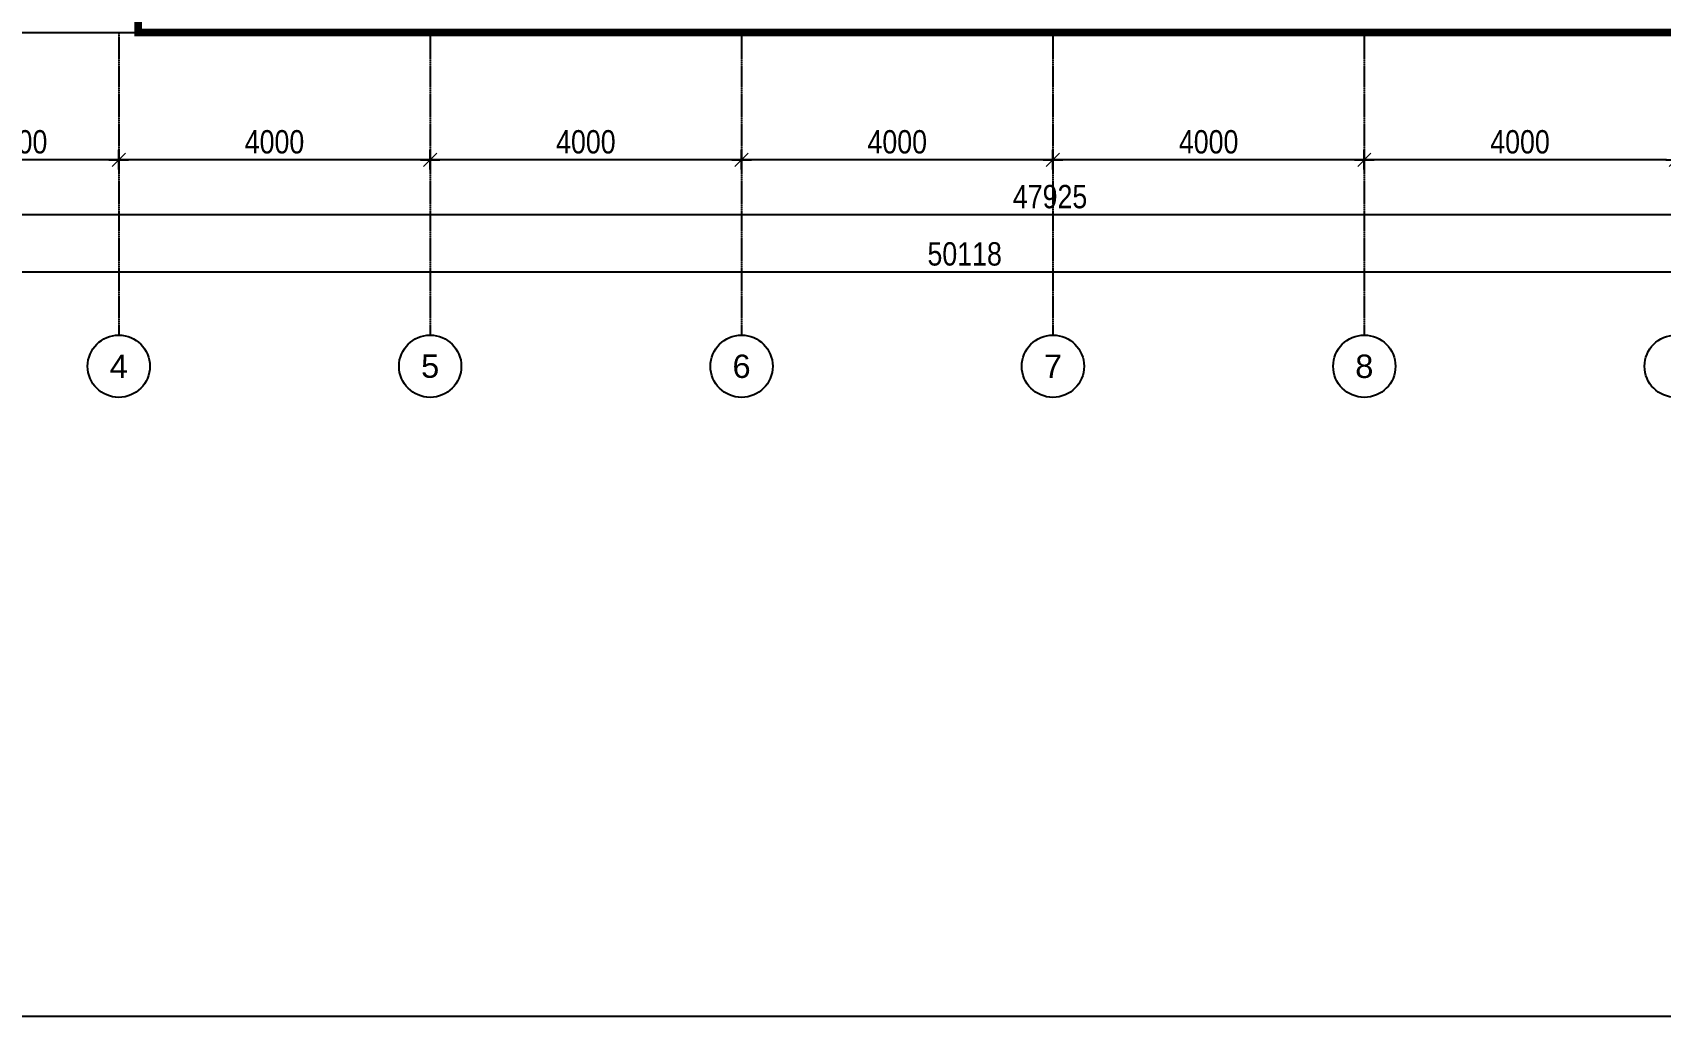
# Model space of a CAD drawing. Header units: inches. Extents: x 860051 to 1567527, y 277639 to 595672.
# Drawn here: x 1033766 to 1054677, y 326920 to 339559 of the extents above; entities that cross this region are included whole.
import ezdxf
from ezdxf.enums import TextEntityAlignment as Align

# ---------------------------------------------------------------- set-up
doc = ezdxf.new("R2010")
doc.units = ezdxf.units.IN
doc.header["$MEASUREMENT"] = 0
for name, pattern in [('CENTER', [50.8, 31.75, -6.35, 6.35, -6.35]), ('DASHED2', [9.525, 6.35, -3.175]), ('DOT2', [3.175, 0, -3.175])]:
    doc.linetypes.add(name, pattern=pattern)
doc.layers.add('A-LEASING LINE', color=7, linetype='DASHED2', lineweight=9)
for name, color, linetype in [('Axis', 9, 'CENTER'), ('dim-axis', 15, 'Continuous'), ('FFNEW', 252, 'Continuous'), ('S-WALL', 1, 'Continuous'), ('wall pod', 7, 'Continuous')]:
    doc.layers.add(name, color=color, linetype=linetype)
doc.styles.add('ARIAL', font='ARIALN.TTF')
doc.styles.add('style1', font='arial.ttf')
doc.dimstyles.new('DIM-100', dxfattribs={"dimscale": 150, "dimtxt": 2, "dimasz": 1, "dimexe": 0.75, "dimexo": 1, "dimgap": 0.5, "dimtad": 1, "dimdec": 0, "dimzin": 11, "dimdsep": 46, "dimtxsty": 'ARIAL', "dimblk": 'R', "dimcen": 2.5, "dimdle": 1, "dimclrd": 256, "dimclre": 256, "dimclrt": 256, "dimazin": 0, "dimtfac": 1, "dimtdec": 0, "dimtix": 1, "dimtmove": 2, "dimatfit": 3, "dimldrblk": 'R', "dimtolj": 1, "dimtzin": 3, "dimlwd": -1, "dimlwe": 13, "dimarcsym": 0})

# ---------------------------------------------------------------- blocks, each defined once
blk = doc.blocks.new('R')
for p, q in [((-1.05, 0), (1.05, 0)), ((0, -1.05), (0, 1.05))]:
    blk.add_line(p, q)
at = {"color": 4, "lineweight": 13}
blk.add_line((-0.71, -0.71), (0.71, 0.71), dxfattribs=at)
blk = doc.blocks.new('*D112')
at = {"layer": 'Defpoints', "color": 0, "transparency": 16777216}
for p in [(1420094, 560045), (1468019, 560121), (1468019, 560045)]:
    blk.add_point(p, dxfattribs=at)
at = {"layer": 'dim-axis', "color": 251, "linetype": 'DOT2', "lineweight": 13, "transparency": 16777216}
for p, q in [((1420094, 560195), (1420094, 560233)), ((1468019, 560195), (1468019, 560233))]:
    blk.add_line(p, q, dxfattribs=at)
at = {"layer": 'dim-axis', "color": 251, "transparency": 16777216}
blk.add_line((1420214, 560121), (1467899, 560121), dxfattribs=at)
at = {"layer": 'dim-axis', "color": 251, "transparency": 16777216, "xscale": 120, "yscale": 120, "zscale": 120, "rotation": 180}
blk.add_blockref('R', (1420094, 560121), dxfattribs=at)
at = {"layer": 'dim-axis', "color": 251, "transparency": 16777216, "xscale": 120, "yscale": 120, "zscale": 120}
blk.add_blockref('R', (1468019, 560121), dxfattribs=at)
at = {"layer": 'dim-axis', "color": 251, "transparency": 16777216, "insert": (1444057, 560349), "char_height": 300, "attachment_point": 5, "style": 'ARIAL'}
blk.add_mtext('\\A1;47925', dxfattribs=at)
blk = doc.blocks.new('*D113')
at = {"layer": 'Defpoints', "color": 0, "transparency": 16777216}
for p in [(1417901, 559309), (1468019, 559385), (1468019, 559309)]:
    blk.add_point(p, dxfattribs=at)
at = {"layer": 'dim-axis', "color": 251, "linetype": 'DOT2', "lineweight": 13, "transparency": 16777216}
for p, q in [((1417901, 559459), (1417901, 559497)), ((1468019, 559459), (1468019, 559497))]:
    blk.add_line(p, q, dxfattribs=at)
at = {"layer": 'dim-axis', "color": 251, "transparency": 16777216}
blk.add_line((1418021, 559385), (1467899, 559385), dxfattribs=at)
at = {"layer": 'dim-axis', "color": 251, "transparency": 16777216, "xscale": 120, "yscale": 120, "zscale": 120, "rotation": 180}
blk.add_blockref('R', (1417901, 559385), dxfattribs=at)
at = {"layer": 'dim-axis', "color": 251, "transparency": 16777216, "xscale": 120, "yscale": 120, "zscale": 120}
blk.add_blockref('R', (1468019, 559385), dxfattribs=at)
at = {"layer": 'dim-axis', "color": 251, "transparency": 16777216, "insert": (1442960, 559613), "char_height": 300, "attachment_point": 5, "style": 'ARIAL'}
blk.add_mtext('\\A1;50118', dxfattribs=at)
blk = doc.blocks.new('*D114')
at = {"layer": 'Defpoints', "color": 0, "transparency": 16777216}
for p in [(1448094, 561773), (1452094, 561773), (1448094, 560825)]:
    blk.add_point(p, dxfattribs=at)
at = {"layer": 'dim-axis', "color": 251, "linetype": 'DOT2', "lineweight": 13, "transparency": 16777216}
for p, q in [((1448094, 561623), (1448094, 560712)), ((1452094, 561623), (1452094, 560712))]:
    blk.add_line(p, q, dxfattribs=at)
at = {"layer": 'dim-axis', "color": 251, "transparency": 16777216}
blk.add_line((1451974, 560825), (1448214, 560825), dxfattribs=at)
at = {"layer": 'dim-axis', "color": 251, "transparency": 16777216, "xscale": 120, "yscale": 120, "zscale": 120, "rotation": 180}
blk.add_blockref('R', (1448094, 560825), dxfattribs=at)
at = {"layer": 'dim-axis', "color": 251, "transparency": 16777216, "xscale": 120, "yscale": 120, "zscale": 120}
blk.add_blockref('R', (1452094, 560825), dxfattribs=at)
at = {"layer": 'dim-axis', "color": 251, "transparency": 16777216, "insert": (1450094, 561053), "char_height": 300, "attachment_point": 5, "style": 'ARIAL'}
blk.add_mtext('\\A1;4000', dxfattribs=at)
blk = doc.blocks.new('*D115')
at = {"layer": 'Defpoints', "color": 0, "transparency": 16777216}
for p in [(1444094, 561773), (1448094, 561773), (1444094, 560825)]:
    blk.add_point(p, dxfattribs=at)
at = {"layer": 'dim-axis', "color": 251, "linetype": 'DOT2', "lineweight": 13, "transparency": 16777216}
for p, q in [((1444094, 561623), (1444094, 560712)), ((1448094, 561623), (1448094, 560712))]:
    blk.add_line(p, q, dxfattribs=at)
at = {"layer": 'dim-axis', "color": 251, "transparency": 16777216}
blk.add_line((1447974, 560825), (1444214, 560825), dxfattribs=at)
at = {"layer": 'dim-axis', "color": 251, "transparency": 16777216, "xscale": 120, "yscale": 120, "zscale": 120, "rotation": 180}
blk.add_blockref('R', (1444094, 560825), dxfattribs=at)
at = {"layer": 'dim-axis', "color": 251, "transparency": 16777216, "xscale": 120, "yscale": 120, "zscale": 120}
blk.add_blockref('R', (1448094, 560825), dxfattribs=at)
at = {"layer": 'dim-axis', "color": 251, "transparency": 16777216, "insert": (1446094, 561053), "char_height": 300, "attachment_point": 5, "style": 'ARIAL'}
blk.add_mtext('\\A1;4000', dxfattribs=at)
blk = doc.blocks.new('*D116')
at = {"layer": 'Defpoints', "color": 0, "transparency": 16777216}
for p in [(1440094, 561773), (1444094, 561773), (1440094, 560825)]:
    blk.add_point(p, dxfattribs=at)
at = {"layer": 'dim-axis', "color": 251, "linetype": 'DOT2', "lineweight": 13, "transparency": 16777216}
for p, q in [((1440094, 561623), (1440094, 560712)), ((1444094, 561623), (1444094, 560712))]:
    blk.add_line(p, q, dxfattribs=at)
at = {"layer": 'dim-axis', "color": 251, "transparency": 16777216}
blk.add_line((1443974, 560825), (1440214, 560825), dxfattribs=at)
at = {"layer": 'dim-axis', "color": 251, "transparency": 16777216, "xscale": 120, "yscale": 120, "zscale": 120, "rotation": 180}
blk.add_blockref('R', (1440094, 560825), dxfattribs=at)
at = {"layer": 'dim-axis', "color": 251, "transparency": 16777216, "xscale": 120, "yscale": 120, "zscale": 120}
blk.add_blockref('R', (1444094, 560825), dxfattribs=at)
at = {"layer": 'dim-axis', "color": 251, "transparency": 16777216, "insert": (1442094, 561053), "char_height": 300, "attachment_point": 5, "style": 'ARIAL'}
blk.add_mtext('\\A1;4000', dxfattribs=at)
blk = doc.blocks.new('*D117')
at = {"layer": 'Defpoints', "color": 0, "transparency": 16777216}
for p in [(1436094, 561773), (1440094, 561773), (1436094, 560825)]:
    blk.add_point(p, dxfattribs=at)
at = {"layer": 'dim-axis', "color": 251, "linetype": 'DOT2', "lineweight": 13, "transparency": 16777216}
for p, q in [((1436094, 561623), (1436094, 560712)), ((1440094, 561623), (1440094, 560712))]:
    blk.add_line(p, q, dxfattribs=at)
at = {"layer": 'dim-axis', "color": 251, "transparency": 16777216}
blk.add_line((1439974, 560825), (1436214, 560825), dxfattribs=at)
at = {"layer": 'dim-axis', "color": 251, "transparency": 16777216, "xscale": 120, "yscale": 120, "zscale": 120, "rotation": 180}
blk.add_blockref('R', (1436094, 560825), dxfattribs=at)
at = {"layer": 'dim-axis', "color": 251, "transparency": 16777216, "xscale": 120, "yscale": 120, "zscale": 120}
blk.add_blockref('R', (1440094, 560825), dxfattribs=at)
at = {"layer": 'dim-axis', "color": 251, "transparency": 16777216, "insert": (1438094, 561053), "char_height": 300, "attachment_point": 5, "style": 'ARIAL'}
blk.add_mtext('\\A1;4000', dxfattribs=at)
blk = doc.blocks.new('*D118')
at = {"layer": 'Defpoints', "color": 0, "transparency": 16777216}
for p in [(1432094, 561773), (1436094, 561773), (1432094, 560825)]:
    blk.add_point(p, dxfattribs=at)
at = {"layer": 'dim-axis', "color": 251, "linetype": 'DOT2', "lineweight": 13, "transparency": 16777216}
for p, q in [((1432094, 561623), (1432094, 560712)), ((1436094, 561623), (1436094, 560712))]:
    blk.add_line(p, q, dxfattribs=at)
at = {"layer": 'dim-axis', "color": 251, "transparency": 16777216}
blk.add_line((1435974, 560825), (1432214, 560825), dxfattribs=at)
at = {"layer": 'dim-axis', "color": 251, "transparency": 16777216, "xscale": 120, "yscale": 120, "zscale": 120, "rotation": 180}
blk.add_blockref('R', (1432094, 560825), dxfattribs=at)
at = {"layer": 'dim-axis', "color": 251, "transparency": 16777216, "xscale": 120, "yscale": 120, "zscale": 120}
blk.add_blockref('R', (1436094, 560825), dxfattribs=at)
at = {"layer": 'dim-axis', "color": 251, "transparency": 16777216, "insert": (1434094, 561053), "char_height": 300, "attachment_point": 5, "style": 'ARIAL'}
blk.add_mtext('\\A1;4000', dxfattribs=at)
blk = doc.blocks.new('*D119')
at = {"layer": 'Defpoints', "color": 0, "transparency": 16777216}
for p in [(1429494, 561773), (1432094, 561773), (1429494, 560825)]:
    blk.add_point(p, dxfattribs=at)
at = {"layer": 'dim-axis', "color": 251, "linetype": 'DOT2', "lineweight": 13, "transparency": 16777216}
for p, q in [((1429494, 561623), (1429494, 560712)), ((1432094, 561623), (1432094, 560712))]:
    blk.add_line(p, q, dxfattribs=at)
at = {"layer": 'dim-axis', "color": 251, "transparency": 16777216}
blk.add_line((1431974, 560825), (1429614, 560825), dxfattribs=at)
at = {"layer": 'dim-axis', "color": 251, "transparency": 16777216, "xscale": 120, "yscale": 120, "zscale": 120, "rotation": 180}
blk.add_blockref('R', (1429494, 560825), dxfattribs=at)
at = {"layer": 'dim-axis', "color": 251, "transparency": 16777216, "xscale": 120, "yscale": 120, "zscale": 120}
blk.add_blockref('R', (1432094, 560825), dxfattribs=at)
at = {"layer": 'dim-axis', "color": 251, "transparency": 16777216, "insert": (1430794, 561053), "char_height": 300, "attachment_point": 5, "style": 'ARIAL'}
blk.add_mtext('\\A1;2600', dxfattribs=at)
blk = doc.blocks.new('SGSR')
at = {"layer": 'Axis', "color": 251, "ltscale": 0.5}
for p, q in [((1432093.8, 562458.6), (1432093.8, 558571.5)), ((1436093.8, 562458.6), (1436093.8, 558571.5)), ((1440093.8, 562458.6), (1440093.8, 558571.5)), ((1444093.8, 562458.6), (1444093.8, 558571.5)), ((1448093.8, 562458.6), (1448093.8, 558571.5))]:
    blk.add_line(p, q, dxfattribs=at)
at = {"layer": 'Axis', "color": 251, "linetype": 'Continuous'}
for centre in [(1432093.8, 558171.5), (1436093.8, 558171.5), (1440093.8, 558171.5), (1444093.8, 558171.5), (1448093.8, 558171.5), (1452093.8, 558171.5)]:
    blk.add_circle(centre, 400, dxfattribs=at)
at = {"layer": 'S-WALL', "color": 251}
blk.add_lwpolyline([(1417889.2, 562458.6), (1468019.2, 562458.6), (1469810.8, 590401.2), (1420184.3, 597484.1)], close=True, dxfattribs=at)
at = {"layer": 'Axis', "color": 251, "linetype": 'Continuous', "style": 'style1'}
for s, p in [('4', (1432093.8, 558171.5)), ('5', (1436093.8, 558171.5)), ('6', (1440093.8, 558171.5)), ('7', (1444093.8, 558171.5)), ('8', (1448093.8, 558171.5))]:
    blk.add_text(s, height=300, dxfattribs=at).set_placement(p, align=Align.MIDDLE)
at = {"layer": 'dim-axis', "color": 251}
for base, p1, p2, picture, middle in [((1429493.8, 560824.5), (1432093.8, 561772.7), (1429493.8, 561772.7), '*D119', (1430793.8, 561052.7)), ((1432093.8, 560824.5), (1436093.8, 561772.7), (1432093.8, 561772.7), '*D118', (1434093.8, 561052.7)), ((1436093.8, 560824.5), (1440093.8, 561772.7), (1436093.8, 561772.7), '*D117', (1438093.8, 561052.7)), ((1440093.8, 560824.5), (1444093.8, 561772.7), (1440093.8, 561772.7), '*D116', (1442093.8, 561052.7)), ((1444093.8, 560824.5), (1448093.8, 561772.7), (1444093.8, 561772.7), '*D115', (1446093.8, 561052.7)), ((1448093.8, 560824.5), (1452093.8, 561772.7), (1448093.8, 561772.7), '*D114', (1450093.8, 561052.7))]:
    dim = blk.add_linear_dim(base=base, p1=p1, p2=p2, dimstyle='DIM-100', override={"dimasz": 0.8, "dimclrd": 251, "dimclre": 251, "dimclrt": 251}, dxfattribs=at)
    dim.commit()
    dim.dimension.update_dxf_attribs({"geometry": picture, "text_midpoint": middle})
for p1, p2, picture, middle in [((1420093.8, 560045.2), (1468019.2, 560045.2), '*D112', (1444056.5, 560349.2)), ((1417901.1, 559308.9), (1468019.2, 559308.9), '*D113', (1442960.1, 559612.8))]:
    dim = blk.add_aligned_dim(p1=p1, p2=p2, distance=75.8, dimstyle='DIM-100', override={"dimasz": 0.8, "dimclrd": 251, "dimclre": 251, "dimclrt": 251}, dxfattribs=at)
    dim.commit()
    dim.dimension.update_dxf_attribs({"geometry": picture, "text_midpoint": middle})

msp = doc.modelspace()

# ---------------------------------------------------------------- linework, layer by layer
at = {"layer": 'A-LEASING LINE', "color": 6, "const_width": 100}
msp.add_lwpolyline([(1022963.9, 374585), (1022196.7, 362875.9), (1044073.6, 359753.6), (1044073.6, 353209.3), (1043173.4, 353209.5), (1043173.4, 349659.4), (1035123.4, 349659.4), (1035123.4, 339559.4), (1061472.8, 339559.4), (1061472.8, 345159.4), (1059723.2, 345159.4), (1059723.2, 351184.4), (1055862.5, 351184.4), (1055862.6, 358172.7), (1056886.1, 358025.9), (1058036.9, 366166.7), (1058044.6, 366165.6), (1058531.7, 369531.2), (1022963.9, 374585)], dxfattribs=at)
at = {"layer": 'S-WALL', "color": 254}
msp.add_lwpolyline([(1022963.9, 374585), (1022963.9, 374585), (1020668.8, 339559.4), (1070798.8, 339559.4), (1072590.4, 367502.1), (1058624.9, 369495.3)], dxfattribs=at)
at = {"layer": 'wall pod', "ltscale": 100}
msp.add_lwpolyline([(897972.9, 480290.7), (1153419.7, 480290.7), (1153419.7, 326919.7), (897972.9, 326919.7)], close=True, dxfattribs=at)

# ---------------------------------------------------------------- block references
at = {"layer": 'FFNEW', "color": 6, "linetype": 'Continuous'}
msp.add_blockref('SGSR', (-397220.4, -222899.1), dxfattribs=at)

doc.saveas('drawing.dxf')
